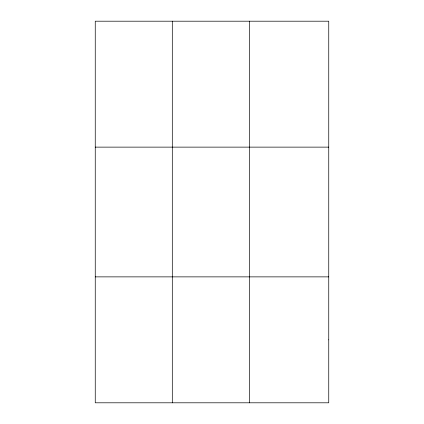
<?xml version="1.0" encoding="UTF-8"?>
<svg xmlns="http://www.w3.org/2000/svg" width="424" height="424" viewBox="0 0 424 424"><rect width="100%" height="100%" fill="white"/><g stroke="black" fill="none" stroke-linecap="round" stroke-linejoin="round"><path stroke-width="0.64" d="M172.303 402.8L172.303 21.2M249.36 402.8L249.36 21.2M95.252 147.128L328.748 147.128M95.252 276.872L328.748 276.872M328.748 339.836L328.748 402.8L95.252 402.8L95.252 21.2L328.748 21.2L328.748 339.836"/></g></svg>
